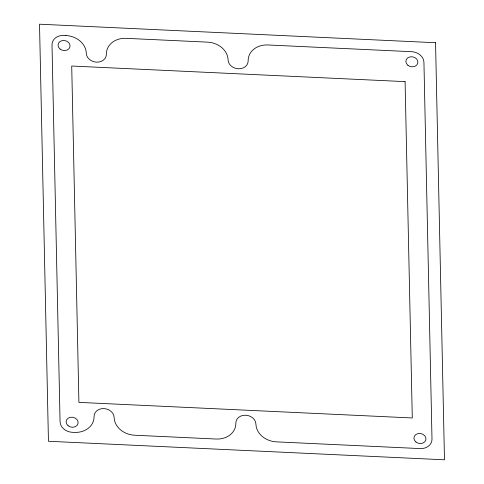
<?xml version="1.0" encoding="UTF-8"?>
<svg xmlns="http://www.w3.org/2000/svg" width="484" height="484" viewBox="0 0 484 484"><rect width="100%" height="100%" fill="white"/><g stroke="black" fill="none" stroke-linecap="round" stroke-linejoin="round"><path stroke-width="0.73" d="M435.552 42.731L39.519 24.2L48.448 441.269L444.481 459.8L435.552 42.731M65.842 35.514L63.834 35.417A12.124 10.019 11.3 0 0 52 44.945L60.064 421.655A12.124 10.019 11.3 0 0 72.328 432.309L74.336 432.406A20.207 16.698 11.3 0 0 94.059 416.524A10.103 8.349 11.3 0 1 103.921 408.587A10.103 8.349 11.3 0 1 114.145 417.462A20.207 16.698 11.3 0 0 134.588 435.219L216.124 439.036A20.207 16.698 11.3 0 0 235.847 423.155A10.103 8.349 11.3 0 1 245.709 415.218A10.103 8.349 11.3 0 1 255.927 424.099A20.207 16.698 11.3 0 0 276.37 441.856L420.166 448.583A12.124 10.019 11.3 0 0 432 439.055L423.936 62.345A12.124 10.019 11.3 0 0 411.672 51.691L267.876 44.964A20.207 16.698 11.3 0 0 248.153 60.845A10.103 8.349 11.3 0 1 238.291 68.782A10.103 8.349 11.3 0 1 228.073 59.901A20.207 16.698 11.3 0 0 207.63 42.144L126.094 38.333A20.207 16.698 11.3 0 0 106.371 54.208A10.103 8.349 11.3 0 1 96.51 62.146A10.103 8.349 11.3 0 1 86.285 53.27A20.207 16.698 11.3 0 0 65.842 35.514M405.09 81.627L71.711 66.03L78.91 402.373L412.289 417.97L405.09 81.627M415.974 442.037A6.062 5.009 11.3 0 0 425.859 439.841A6.062 5.009 11.3 0 0 418.013 433.597A6.062 5.009 11.3 0 0 415.974 442.037M68.141 425.763A6.062 5.009 11.3 0 0 78.021 423.567A6.062 5.009 11.3 0 0 70.174 417.329A6.062 5.009 11.3 0 0 68.141 425.763M60.076 49.053A6.062 5.009 11.3 0 0 69.962 46.857A6.062 5.009 11.3 0 0 62.115 40.62A6.062 5.009 11.3 0 0 60.076 49.053M407.915 65.328A6.062 5.009 11.3 0 0 417.795 63.132A6.062 5.009 11.3 0 0 409.948 56.888A6.062 5.009 11.3 0 0 407.915 65.328"/></g></svg>
